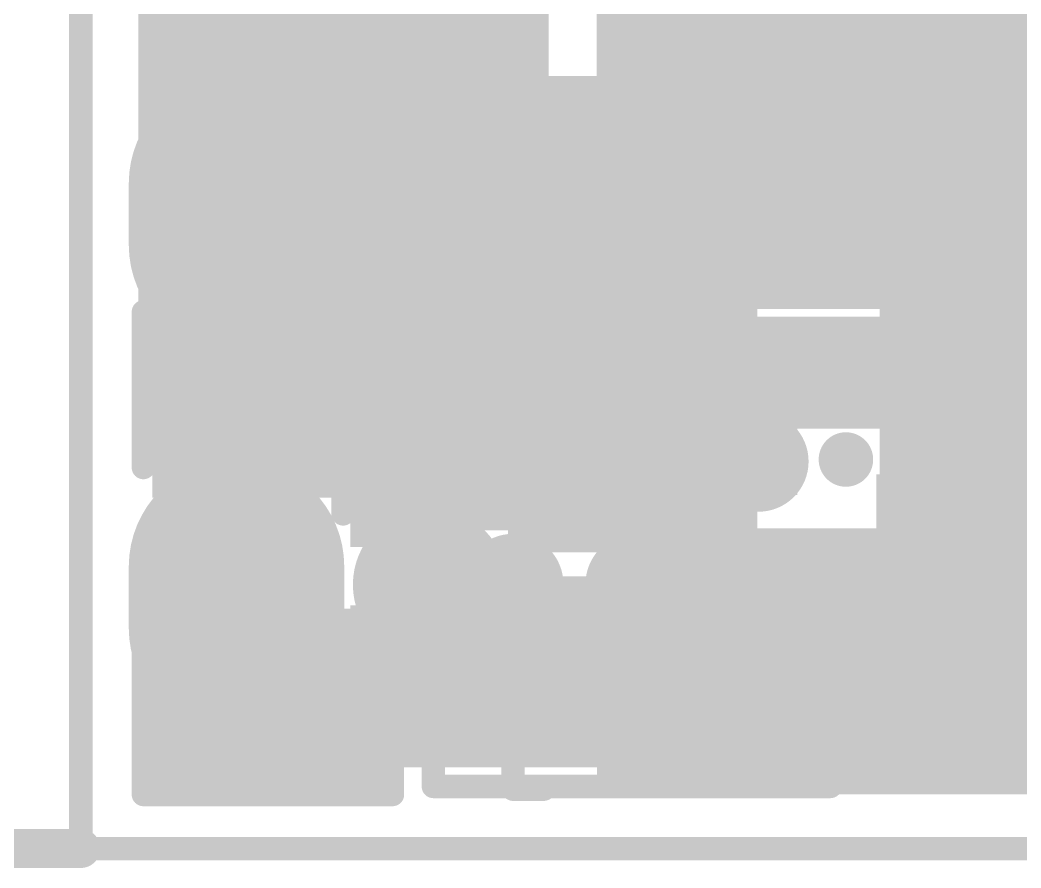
# Model space of a CAD drawing. Header units: millimetres. Extents: x -1.53 to 3.03, y -0.09 to 2.17.
# Drawn here: x -0.0078 to 0.1208, y -0.0025 to 0.1064 of the extents above; entities that cross this region are included whole.
import ezdxf

# ---------------------------------------------------------------- set-up
doc = ezdxf.new("R2010")
doc.units = ezdxf.units.MM
doc.header["$MEASUREMENT"] = 0
for name, color, linetype in [('BottomLayer', 5, 'Continuous'), ('BottomOverlay', 54, 'Continuous'), ('BottomPaste', 16, 'Continuous'), ('BottomSolder', 6, 'Continuous'), ('Mechanical1', 6, 'Continuous'), ('Mechanical2', 216, 'Continuous'), ('TopLayer', 1, 'Continuous'), ('TopOverlay', 2, 'Continuous'), ('TopPaste', 8, 'Continuous'), ('TopSolder', 216, 'Continuous'), ('ViaHoleLayer', 16, 'Continuous')]:
    doc.layers.add(name, color=color, linetype=linetype)

# ---------------------------------------------------------------- blocks, each defined once
blk = doc.blocks.new('14_LGA__2_5_3__7')
at = {"layer": 'TopLayer'}
for points in [[(-0.02657475, 0.02381895), (-0.02657475, 0.04783465), (-0.01279525, 0.04783465), (-0.01279525, 0.02381895)], [(-0.006889749999999997, 0.02381895), (-0.006889750000000003, 0.04783465), (0.006889749999999997, 0.04783465), (0.006889750000000003, 0.02381895)], [(0.01279525, 0.02381895), (0.01279525, 0.04783465), (0.02657475, 0.04783465), (0.02657475, 0.02381895)], [(-0.03366145, 0.02263785), (-0.05767715, 0.02263785), (-0.05767715, 0.03641735), (-0.03366145, 0.03641735)], [(0.05767715, 0.02263785), (0.03366145, 0.02263785), (0.03366145, 0.03641735), (0.05767715, 0.03641735)], [(-0.03366145, 0.002952750000000001), (-0.05767715, 0.002952749999999998), (-0.05767715, 0.01673225), (-0.03366145, 0.01673225)], [(0.05767715, 0.002952750000000001), (0.03366145, 0.002952749999999998), (0.03366145, 0.01673225), (0.05767715, 0.01673225)], [(-0.03366145, -0.01673225), (-0.05767715, -0.01673225), (-0.05767715, -0.002952750000000001), (-0.03366145, -0.002952749999999998)], [(0.05767715, -0.01673225), (0.03366145, -0.01673225), (0.03366145, -0.002952750000000001), (0.05767715, -0.002952749999999998)], [(-0.03366145, -0.03641735), (-0.05767715, -0.03641735), (-0.05767715, -0.02263785), (-0.03366145, -0.02263785)], [(0.05767715, -0.03641735), (0.03366145, -0.03641735), (0.03366145, -0.02263785), (0.05767715, -0.02263785)], [(-0.02657475, -0.04783465), (-0.02657475, -0.02381895), (-0.01279525, -0.02381895), (-0.01279525, -0.04783465)], [(-0.006889749999999997, -0.04783465), (-0.006889750000000003, -0.02381895), (0.006889749999999997, -0.02381895), (0.006889750000000003, -0.04783465)], [(0.01279525, -0.04783465), (0.01279525, -0.02381895), (0.02657475, -0.02381895), (0.02657475, -0.04783465)]]:
    blk.add_hatch(color=1, dxfattribs=at).paths.add_polyline_path(points)
at = {"layer": 'TopPaste'}
for points in [[(-0.02657475, 0.02381895), (-0.02657475, 0.04783465), (-0.01279525, 0.04783465), (-0.01279525, 0.02381895)], [(-0.006889749999999997, 0.02381895), (-0.006889750000000003, 0.04783465), (0.006889749999999997, 0.04783465), (0.006889750000000003, 0.02381895)], [(0.01279525, 0.02381895), (0.01279525, 0.04783465), (0.02657475, 0.04783465), (0.02657475, 0.02381895)], [(-0.03366145, 0.02263785), (-0.05767715, 0.02263785), (-0.05767715, 0.03641735), (-0.03366145, 0.03641735)], [(0.05767715, 0.02263785), (0.03366145, 0.02263785), (0.03366145, 0.03641735), (0.05767715, 0.03641735)], [(-0.03366145, 0.002952750000000001), (-0.05767715, 0.002952749999999998), (-0.05767715, 0.01673225), (-0.03366145, 0.01673225)], [(0.05767715, 0.002952750000000001), (0.03366145, 0.002952749999999998), (0.03366145, 0.01673225), (0.05767715, 0.01673225)], [(-0.03366145, -0.01673225), (-0.05767715, -0.01673225), (-0.05767715, -0.002952750000000001), (-0.03366145, -0.002952749999999998)], [(0.05767715, -0.01673225), (0.03366145, -0.01673225), (0.03366145, -0.002952750000000001), (0.05767715, -0.002952749999999998)], [(-0.03366145, -0.03641735), (-0.05767715, -0.03641735), (-0.05767715, -0.02263785), (-0.03366145, -0.02263785)], [(0.05767715, -0.03641735), (0.03366145, -0.03641735), (0.03366145, -0.02263785), (0.05767715, -0.02263785)], [(-0.02657475, -0.04783465), (-0.02657475, -0.02381895), (-0.01279525, -0.02381895), (-0.01279525, -0.04783465)], [(-0.006889749999999997, -0.04783465), (-0.006889750000000003, -0.02381895), (0.006889749999999997, -0.02381895), (0.006889750000000003, -0.04783465)], [(0.01279525, -0.04783465), (0.01279525, -0.02381895), (0.02657475, -0.02381895), (0.02657475, -0.04783465)]]:
    blk.add_hatch(color=8, dxfattribs=at).paths.add_polyline_path(points)
at = {"layer": 'TopSolder'}
for points in [[(-0.03057475, 0.01981895), (-0.03057475, 0.05183465), (-0.008795250000000003, 0.05183465), (-0.008795249999999998, 0.01981895)], [(-0.01088975, 0.01981895), (-0.01088975, 0.05183465), (0.01088975, 0.05183465), (0.01088975, 0.01981895)], [(0.008795250000000003, 0.01981895), (0.008795249999999998, 0.05183465), (0.03057475, 0.05183465), (0.03057475, 0.01981895)], [(-0.02966145, 0.01863785), (-0.06167715, 0.01863785), (-0.06167715, 0.04041735), (-0.02966145, 0.04041735)], [(0.06167715, 0.01863785), (0.02966145, 0.01863785), (0.02966145, 0.04041735), (0.06167715, 0.04041735)], [(-0.02966145, -0.001047249999999998), (-0.06167715, -0.001047250000000002), (-0.06167715, 0.02073225), (-0.02966145, 0.02073225)], [(0.06167715, -0.001047249999999998), (0.02966145, -0.001047250000000002), (0.02966145, 0.02073225), (0.06167715, 0.02073225)], [(-0.02966145, -0.02073225), (-0.06167715, -0.02073225), (-0.06167715, 0.001047249999999998), (-0.02966145, 0.001047250000000002)], [(0.06167715, -0.02073225), (0.02966145, -0.02073225), (0.02966145, 0.001047249999999998), (0.06167715, 0.001047250000000002)], [(-0.02966145, -0.04041735), (-0.06167715, -0.04041735), (-0.06167715, -0.01863785), (-0.02966145, -0.01863785)], [(0.06167715, -0.04041735), (0.02966145, -0.04041735), (0.02966145, -0.01863785), (0.06167715, -0.01863785)], [(-0.03057475, -0.05183465), (-0.03057475, -0.01981895), (-0.008795250000000003, -0.01981895), (-0.008795249999999998, -0.05183465)], [(-0.01088975, -0.05183465), (-0.01088975, -0.01981895), (0.01088975, -0.01981895), (0.01088975, -0.05183465)], [(0.008795250000000003, -0.05183465), (0.008795249999999998, -0.01981895), (0.03057475, -0.01981895), (0.03057475, -0.05183465)]]:
    blk.add_hatch(color=216, dxfattribs=at).paths.add_polyline_path(points)
at = {"layer": 'TopOverlay', "const_width": 0.003}
for points in [[(-0.0610236, 0.0472441), (-0.0610236, 0.0511811)], [(-0.0374016, 0.0511811), (-0.0610236, 0.0511811)], [(0.0610236, 0.0511811), (0.0374016, 0.0511811)], [(0.0610236, 0.0472441), (0.0610236, 0.0511811)], [(-0.0610236, -0.0511811), (-0.0610236, -0.0472441)], [(0.0610236, -0.0511811), (0.0610236, -0.0472441)], [(-0.0374016, -0.0511811), (-0.0610236, -0.0511811)], [(0.0610236, -0.0511811), (0.0374016, -0.0511811)]]:
    blk.add_lwpolyline(points, dxfattribs=at)
at = {"layer": 'TopOverlay', "const_width": 0.0015}
for points in [[(-0.0617736, 0.0511811, 1), (-0.0602736, 0.0511811, 1)], [(-0.0617736, 0.0511811, 1), (-0.0602736, 0.0511811, 1)], [(-0.0381516, 0.0511811, 1), (-0.0366516, 0.0511811, 1)], [(0.0366516, 0.0511811, 1), (0.0381516, 0.0511811, 1)], [(0.0602736, 0.0511811, 1), (0.0617736, 0.0511811, 1)], [(0.0602736, 0.0511811, 1), (0.0617736, 0.0511811, 1)], [(-0.0617736, 0.0472441, 1), (-0.0602736, 0.0472441, 1)], [(0.0602736, 0.0472441, 1), (0.0617736, 0.0472441, 1)], [(-0.0617736, -0.0472441, 1), (-0.0602736, -0.0472441, 1)], [(0.0602736, -0.0472441, 1), (0.0617736, -0.0472441, 1)], [(-0.0617736, -0.0511811, 1), (-0.0602736, -0.0511811, 1)], [(-0.0617736, -0.0511811, 1), (-0.0602736, -0.0511811, 1)], [(-0.0381516, -0.0511811, 1), (-0.0366516, -0.0511811, 1)], [(0.0366516, -0.0511811, 1), (0.0381516, -0.0511811, 1)], [(0.0602736, -0.0511811, 1), (0.0617736, -0.0511811, 1)], [(0.0602736, -0.0511811, 1), (0.0617736, -0.0511811, 1)]]:
    blk.add_lwpolyline(points, format="xyb", close=True, dxfattribs=at)
blk = doc.blocks.new('WLCSP_9__1_22_1_22__B_13')
at = {"layer": 'BottomLayer'}
h = blk.add_hatch(color=5, dxfattribs=at)
edge = h.paths.add_edge_path()
edge.add_arc((-0.015748, 0.015748), 0.0042913, 0, 360)
h = blk.add_hatch(color=5, dxfattribs=at)
edge = h.paths.add_edge_path()
edge.add_arc((0, 0.015748), 0.0042913, 0, 360)
h = blk.add_hatch(color=5, dxfattribs=at)
edge = h.paths.add_edge_path()
edge.add_arc((0.0157481, 0.015748), 0.0042913, 0, 360)
h = blk.add_hatch(color=5, dxfattribs=at)
edge = h.paths.add_edge_path()
edge.add_arc((-0.015748, -1e-07), 0.0042913, 0, 360)
h = blk.add_hatch(color=5, dxfattribs=at)
edge = h.paths.add_edge_path()
edge.add_arc((0, -1e-07), 0.0042913, 0, 360)
h = blk.add_hatch(color=5, dxfattribs=at)
edge = h.paths.add_edge_path()
edge.add_arc((0.0157481, -1e-07), 0.0042913, 0, 360)
h = blk.add_hatch(color=5, dxfattribs=at)
edge = h.paths.add_edge_path()
edge.add_arc((-0.015748, -0.0157481), 0.0042913, 0, 360)
h = blk.add_hatch(color=5, dxfattribs=at)
edge = h.paths.add_edge_path()
edge.add_arc((0, -0.0157481), 0.0042913, 0, 360)
h = blk.add_hatch(color=5, dxfattribs=at)
edge = h.paths.add_edge_path()
edge.add_arc((0.0157481, -0.0157481), 0.0042913, 0, 360)
at = {"layer": 'BottomPaste'}
h = blk.add_hatch(color=16, dxfattribs=at)
edge = h.paths.add_edge_path()
edge.add_arc((-0.015748, 0.015748), 0.0042913, 0, 360)
h = blk.add_hatch(color=16, dxfattribs=at)
edge = h.paths.add_edge_path()
edge.add_arc((0, 0.015748), 0.0042913, 0, 360)
h = blk.add_hatch(color=16, dxfattribs=at)
edge = h.paths.add_edge_path()
edge.add_arc((0.0157481, 0.015748), 0.0042913, 0, 360)
h = blk.add_hatch(color=16, dxfattribs=at)
edge = h.paths.add_edge_path()
edge.add_arc((-0.015748, -1e-07), 0.0042913, 0, 360)
h = blk.add_hatch(color=16, dxfattribs=at)
edge = h.paths.add_edge_path()
edge.add_arc((0, -1e-07), 0.0042913, 0, 360)
h = blk.add_hatch(color=16, dxfattribs=at)
edge = h.paths.add_edge_path()
edge.add_arc((0.0157481, -1e-07), 0.0042913, 0, 360)
h = blk.add_hatch(color=16, dxfattribs=at)
edge = h.paths.add_edge_path()
edge.add_arc((-0.015748, -0.0157481), 0.0042913, 0, 360)
h = blk.add_hatch(color=16, dxfattribs=at)
edge = h.paths.add_edge_path()
edge.add_arc((0, -0.0157481), 0.0042913, 0, 360)
h = blk.add_hatch(color=16, dxfattribs=at)
edge = h.paths.add_edge_path()
edge.add_arc((0.0157481, -0.0157481), 0.0042913, 0, 360)
at = {"layer": 'BottomSolder'}
h = blk.add_hatch(color=6, dxfattribs=at)
edge = h.paths.add_edge_path()
edge.add_arc((-0.015748, 0.015748), 0.0064567, 0, 360)
h = blk.add_hatch(color=6, dxfattribs=at)
edge = h.paths.add_edge_path()
edge.add_arc((0, 0.015748), 0.0064567, 0, 360)
h = blk.add_hatch(color=6, dxfattribs=at)
edge = h.paths.add_edge_path()
edge.add_arc((0.0157481, 0.015748), 0.0064567, 0, 360)
h = blk.add_hatch(color=6, dxfattribs=at)
edge = h.paths.add_edge_path()
edge.add_arc((-0.015748, -1e-07), 0.0064567, 0, 360)
h = blk.add_hatch(color=6, dxfattribs=at)
edge = h.paths.add_edge_path()
edge.add_arc((0, -1e-07), 0.0064567, 0, 360)
h = blk.add_hatch(color=6, dxfattribs=at)
edge = h.paths.add_edge_path()
edge.add_arc((0.0157481, -1e-07), 0.0064567, 0, 360)
h = blk.add_hatch(color=6, dxfattribs=at)
edge = h.paths.add_edge_path()
edge.add_arc((-0.015748, -0.0157481), 0.0064567, 0, 360)
h = blk.add_hatch(color=6, dxfattribs=at)
edge = h.paths.add_edge_path()
edge.add_arc((0, -0.0157481), 0.0064567, 0, 360)
h = blk.add_hatch(color=6, dxfattribs=at)
edge = h.paths.add_edge_path()
edge.add_arc((0.0157481, -0.0157481), 0.0064567, 0, 360)
at = {"layer": 'BottomOverlay', "const_width": 0.003}
for points in [[(0.026, 0.026), (-0.025, 0.026)], [(-0.025, 0.026), (-0.025, -0.002)], [(0.026, 0.026), (0.026, -0.026)], [(0.026, -0.026), (-0.025, -0.026)]]:
    blk.add_lwpolyline(points, dxfattribs=at)
at = {"layer": 'BottomOverlay'}
for points, const_width in [([(-0.02575, 0.026, 1), (-0.02425, 0.026, 1)], 0.0015), ([(-0.02575, 0.026, 1), (-0.02425, 0.026, 1)], 0.0015), ([(0.02525, 0.026, 1), (0.02675, 0.026, 1)], 0.0015), ([(0.02525, 0.026, 1), (0.02675, 0.026, 1)], 0.0015), ([(-0.02575, -0.002, 1), (-0.02425, -0.002, 1)], 0.0015), ([(-0.026, -0.016, 1), (-0.028, -0.016, 1)], 0.005), ([(-0.02925, -0.016, 1), (-0.02675, -0.016, 1)], 0.0025), ([(-0.02725, -0.016, 1), (-0.02475, -0.016, 1)], 0.0025), ([(-0.02575, -0.026, 1), (-0.02425, -0.026, 1)], 0.0015), ([(0.02525, -0.026, 1), (0.02675, -0.026, 1)], 0.0015), ([(0.02525, -0.026, 1), (0.02675, -0.026, 1)], 0.0015)]:
    blk.add_lwpolyline(points, format="xyb", close=True, dxfattribs=dict(at, const_width=const_width))
blk = doc.blocks.new('IND_0806_B_29')
at = {"layer": 'BottomLayer'}
for points in [[(-0.05216535, 0.03385825), (-0.01279525, 0.03385825), (-0.01279525, -0.03385825), (-0.05216535, -0.03385825)], [(0.01279525, 0.03385825), (0.05216535, 0.03385825), (0.05216535, -0.03385825), (0.01279525, -0.03385825)]]:
    blk.add_hatch(color=5, dxfattribs=at).paths.add_polyline_path(points)
at = {"layer": 'BottomPaste'}
for points in [[(-0.05216535, 0.03385825), (-0.01279525, 0.03385825), (-0.01279525, -0.03385825), (-0.05216535, -0.03385825)], [(0.01279525, 0.03385825), (0.05216535, 0.03385825), (0.05216535, -0.03385825), (0.01279525, -0.03385825)]]:
    blk.add_hatch(color=16, dxfattribs=at).paths.add_polyline_path(points)
at = {"layer": 'BottomSolder'}
for points in [[(-0.05616535, 0.03785825), (-0.00879525, 0.03785825), (-0.00879525, -0.03785825), (-0.05616535, -0.03785825)], [(0.00879525, 0.03785825), (0.05616535, 0.03785825), (0.05616535, -0.03785825), (0.00879525, -0.03785825)]]:
    blk.add_hatch(color=6, dxfattribs=at).paths.add_polyline_path(points)
at = {"layer": 'BottomOverlay', "const_width": 0.003}
for points in [[(0.006, 0.034), (-0.005, 0.034)], [(0.006, -0.034), (-0.005, -0.034)]]:
    blk.add_lwpolyline(points, dxfattribs=at)
at = {"layer": 'BottomOverlay', "const_width": 0.0015}
for points in [[(-0.00575, 0.034, 1), (-0.00425, 0.034, 1)], [(0.00525, 0.034, 1), (0.00675, 0.034, 1)], [(-0.00575, -0.034, 1), (-0.00425, -0.034, 1)], [(0.00525, -0.034, 1), (0.00675, -0.034, 1)]]:
    blk.add_lwpolyline(points, format="xyb", close=True, dxfattribs=at)
blk = doc.blocks.new('S______P____0_5___D___32')
at = {"layer": 'TopLayer'}
h = blk.add_hatch(color=1, dxfattribs=at)
edge = h.paths.add_edge_path()
edge.add_arc((0.09448825, 0), 0.0098425, 90, 270)
edge.add_line((0.09448825, -0.0098425), (0.10236235, -0.0098425))
edge.add_arc((0.10236235, 0), 0.0098425, 270, 450)
edge.add_line((0.10236235, 0.0098425), (0.09448825, 0.0098425))
h = blk.add_hatch(color=1, dxfattribs=at)
edge = h.paths.add_edge_path()
edge.add_arc((0.14370085, 0), 0.0098425, 90, 270)
edge.add_line((0.14370085, -0.0098425), (0.15157495, -0.0098425))
edge.add_arc((0.15157495, 0), 0.0098425, 270, 450)
edge.add_line((0.15157495, 0.0098425), (0.14370085, 0.0098425))
at = {"layer": 'TopPaste'}
h = blk.add_hatch(color=8, dxfattribs=at)
edge = h.paths.add_edge_path()
edge.add_arc((0.09448825, 0), 0.0098425, 90, 270)
edge.add_line((0.09448825, -0.0098425), (0.10236235, -0.0098425))
edge.add_arc((0.10236235, 0), 0.0098425, 270, 450)
edge.add_line((0.10236235, 0.0098425), (0.09448825, 0.0098425))
h = blk.add_hatch(color=8, dxfattribs=at)
edge = h.paths.add_edge_path()
edge.add_arc((0.14370085, 0), 0.0098425, 90, 270)
edge.add_line((0.14370085, -0.0098425), (0.15157495, -0.0098425))
edge.add_arc((0.15157495, 0), 0.0098425, 270, 450)
edge.add_line((0.15157495, 0.0098425), (0.14370085, 0.0098425))
at = {"layer": 'TopSolder'}
h = blk.add_hatch(color=216, dxfattribs=at)
edge = h.paths.add_edge_path()
edge.add_arc((0.09448825, 0), 0.0138425, 90, 270)
edge.add_line((0.09448825, -0.0138425), (0.10236235, -0.0138425))
edge.add_arc((0.10236235, 0), 0.0138425, 270, 450)
edge.add_line((0.10236235, 0.0138425), (0.09448825, 0.0138425))
h = blk.add_hatch(color=216, dxfattribs=at)
edge = h.paths.add_edge_path()
edge.add_arc((0.14370085, 0), 0.0138425, 90, 270)
edge.add_line((0.14370085, -0.0138425), (0.15157495, -0.0138425))
edge.add_arc((0.15157495, 0), 0.0138425, 270, 450)
edge.add_line((0.15157495, 0.0138425), (0.14370085, 0.0138425))
blk = doc.blocks.new('CAP_0201_35')
at = {"layer": 'TopLayer'}
for points in [[(-0.0177165, 0.0059055), (-0.0059055, 0.0059055), (-0.0059055, -0.0059055), (-0.0177165, -0.0059055)], [(0.0059055, 0.0059055), (0.0177165, 0.0059055), (0.0177165, -0.0059055), (0.0059055, -0.0059055)]]:
    blk.add_hatch(color=1, dxfattribs=at).paths.add_polyline_path(points)
at = {"layer": 'TopPaste'}
for points in [[(-0.0177165, 0.0059055), (-0.0059055, 0.0059055), (-0.0059055, -0.0059055), (-0.0177165, -0.0059055)], [(0.0059055, 0.0059055), (0.0177165, 0.0059055), (0.0177165, -0.0059055), (0.0059055, -0.0059055)]]:
    blk.add_hatch(color=8, dxfattribs=at).paths.add_polyline_path(points)
at = {"layer": 'TopSolder'}
for points in [[(-0.0198819, 0.0080709), (-0.0037401, 0.0080709), (-0.0037401, -0.0080709), (-0.0198819, -0.0080709)], [(0.0037401, 0.0080709), (0.0198819, 0.0080709), (0.0198819, -0.0080709), (0.0037401, -0.0080709)]]:
    blk.add_hatch(color=216, dxfattribs=at).paths.add_polyline_path(points)
at = {"layer": 'TopOverlay', "const_width": 0.003}
for points in [[(-0.021, -0.009), (-0.021, 0.009)], [(-0.008, 0.009), (-0.021, 0.009)], [(0.021, 0.009), (0.008, 0.009)], [(0.021, -0.009), (0.021, 0.009)], [(-0.008, -0.009), (-0.021, -0.009)], [(0.021, -0.009), (0.008, -0.009)]]:
    blk.add_lwpolyline(points, dxfattribs=at)
at = {"layer": 'TopOverlay', "const_width": 0.0015}
for points in [[(-0.02175, 0.009, 1), (-0.02025, 0.009, 1)], [(-0.02175, 0.009, 1), (-0.02025, 0.009, 1)], [(-0.00875, 0.009, 1), (-0.00725, 0.009, 1)], [(0.00725, 0.009, 1), (0.00875, 0.009, 1)], [(0.02025, 0.009, 1), (0.02175, 0.009, 1)], [(0.02025, 0.009, 1), (0.02175, 0.009, 1)], [(-0.02175, -0.009, 1), (-0.02025, -0.009, 1)], [(-0.02175, -0.009, 1), (-0.02025, -0.009, 1)], [(-0.00875, -0.009, 1), (-0.00725, -0.009, 1)], [(0.00725, -0.009, 1), (0.00875, -0.009, 1)], [(0.02025, -0.009, 1), (0.02175, -0.009, 1)], [(0.02025, -0.009, 1), (0.02175, -0.009, 1)]]:
    blk.add_lwpolyline(points, format="xyb", close=True, dxfattribs=at)
blk = doc.blocks.new('CAP_0201_38')
at = {"layer": 'TopLayer'}
for points in [[(-0.0177165, 0.0059055), (-0.0059055, 0.0059055), (-0.0059055, -0.0059055), (-0.0177165, -0.0059055)], [(0.0059055, 0.0059055), (0.0177165, 0.0059055), (0.0177165, -0.0059055), (0.0059055, -0.0059055)]]:
    blk.add_hatch(color=1, dxfattribs=at).paths.add_polyline_path(points)
at = {"layer": 'TopPaste'}
for points in [[(-0.0177165, 0.0059055), (-0.0059055, 0.0059055), (-0.0059055, -0.0059055), (-0.0177165, -0.0059055)], [(0.0059055, 0.0059055), (0.0177165, 0.0059055), (0.0177165, -0.0059055), (0.0059055, -0.0059055)]]:
    blk.add_hatch(color=8, dxfattribs=at).paths.add_polyline_path(points)
at = {"layer": 'TopSolder'}
for points in [[(-0.0198819, 0.0080709), (-0.0037401, 0.0080709), (-0.0037401, -0.0080709), (-0.0198819, -0.0080709)], [(0.0037401, 0.0080709), (0.0198819, 0.0080709), (0.0198819, -0.0080709), (0.0037401, -0.0080709)]]:
    blk.add_hatch(color=216, dxfattribs=at).paths.add_polyline_path(points)
at = {"layer": 'TopOverlay', "const_width": 0.003}
for points in [[(-0.021, 0.009), (-0.021, -0.009)], [(-0.021, 0.009), (-0.008, 0.009)], [(0.008, 0.009), (0.021, 0.009)], [(0.021, 0.009), (0.021, -0.009)], [(-0.021, -0.009), (-0.008, -0.009)], [(0.008, -0.009), (0.021, -0.009)]]:
    blk.add_lwpolyline(points, dxfattribs=at)
at = {"layer": 'TopOverlay', "const_width": 0.0015}
for points in [[(-0.02175, 0.009, 1), (-0.02025, 0.009, 1)], [(-0.02175, 0.009, 1), (-0.02025, 0.009, 1)], [(-0.00875, 0.009, 1), (-0.00725, 0.009, 1)], [(0.00725, 0.009, 1), (0.00875, 0.009, 1)], [(0.02025, 0.009, 1), (0.02175, 0.009, 1)], [(0.02025, 0.009, 1), (0.02175, 0.009, 1)], [(-0.02175, -0.009, 1), (-0.02025, -0.009, 1)], [(-0.02175, -0.009, 1), (-0.02025, -0.009, 1)], [(-0.00875, -0.009, 1), (-0.00725, -0.009, 1)], [(0.00725, -0.009, 1), (0.00875, -0.009, 1)], [(0.02025, -0.009, 1), (0.02175, -0.009, 1)], [(0.02025, -0.009, 1), (0.02175, -0.009, 1)]]:
    blk.add_lwpolyline(points, format="xyb", close=True, dxfattribs=at)
blk = doc.blocks.new('C___0402_B_44')
at = {"layer": 'BottomLayer'}
for points in [[(-0.009500000000000001, 0.0125), (-0.009499999999999998, -0.0125), (-0.0275, -0.0125), (-0.0275, 0.0125)], [(0.0275, 0.0125), (0.0275, -0.0125), (0.009500000000000001, -0.0125), (0.009499999999999998, 0.0125)]]:
    blk.add_hatch(color=5, dxfattribs=at).paths.add_polyline_path(points)
at = {"layer": 'BottomPaste'}
for points in [[(-0.009500000000000001, 0.0125), (-0.009499999999999998, -0.0125), (-0.0275, -0.0125), (-0.0275, 0.0125)], [(0.0275, 0.0125), (0.0275, -0.0125), (0.009500000000000001, -0.0125), (0.009499999999999998, 0.0125)]]:
    blk.add_hatch(color=16, dxfattribs=at).paths.add_polyline_path(points)
at = {"layer": 'BottomSolder'}
for points in [[(-0.007137800000000001, 0.0148622), (-0.007137799999999999, -0.0148622), (-0.0298622, -0.0148622), (-0.0298622, 0.0148622)], [(0.0298622, 0.0148622), (0.0298622, -0.0148622), (0.007137800000000001, -0.0148622), (0.007137799999999999, 0.0148622)]]:
    blk.add_hatch(color=6, dxfattribs=at).paths.add_polyline_path(points)
at = {"layer": 'BottomOverlay', "const_width": 0.003}
for points in [[(-0.031, 0.016), (-0.011, 0.016)], [(-0.031, 0.016), (-0.031, -0.016)], [(0.011, 0.016), (0.031, 0.016)], [(0.031, 0.016), (0.031, -0.016)], [(-0.031, -0.016), (-0.011, -0.016)], [(0.011, -0.016), (0.031, -0.016)]]:
    blk.add_lwpolyline(points, dxfattribs=at)
at = {"layer": 'BottomOverlay', "const_width": 0.0015}
for points in [[(-0.03175, 0.016, 1), (-0.03025, 0.016, 1)], [(-0.03175, 0.016, 1), (-0.03025, 0.016, 1)], [(-0.01175, 0.016, 1), (-0.01025, 0.016, 1)], [(0.01025, 0.016, 1), (0.01175, 0.016, 1)], [(0.03025, 0.016, 1), (0.03175, 0.016, 1)], [(0.03025, 0.016, 1), (0.03175, 0.016, 1)], [(-0.03175, -0.016, 1), (-0.03025, -0.016, 1)], [(-0.03175, -0.016, 1), (-0.03025, -0.016, 1)], [(-0.01175, -0.016, 1), (-0.01025, -0.016, 1)], [(0.01025, -0.016, 1), (0.01175, -0.016, 1)], [(0.03025, -0.016, 1), (0.03175, -0.016, 1)], [(0.03025, -0.016, 1), (0.03175, -0.016, 1)]]:
    blk.add_lwpolyline(points, format="xyb", close=True, dxfattribs=at)

msp = doc.modelspace()

# ---------------------------------------------------------------- hatches: boundary and pattern name
at = {"layer": 'BottomLayer'}
for points in [[(0.0336907, 0.0453207), (0.0601105, 0.0453207), (0.0601105, 0.1410005), (0.0336907, 0.1410005)], [(0.0662839, 0.0732839), (0.1203157, 0.0732839), (0.1203157, 0.1410005), (0.0662839, 0.1410005)], [(0.0113735, 0.0454226), (0.0365353, 0.0454226), (0.0365353, 0.0814808), (0.0113735, 0.0814808)], [(0.0662839, 0.0454226), (0.0920505, 0.0454226), (0.0920505, 0.068313), (0.0662839, 0.068313)], [(0.0743215, 0.0539315), (0.1640095, 0.0539315), (0.1640095, 0.0683131), (0.0743215, 0.0683131)], [(0.0115353, 0.0454226), (0.0555389, 0.0454226), (0.0555389, 0.0540054), (0.0115353, 0.0540054)], [(0.071287, 0.0454226), (0.087035, 0.0454226), (0.087035, 0.0540054), (0.071287, 0.0540054)], [(0.1021831, 0.0264315), (0.1252371, 0.0264315), (0.1252371, 0.0480515), (0.1021831, 0.0480515)], [(0.0662839, 0.0264315), (0.1252371, 0.0264315), (0.1252371, 0.0411215), (0.0662839, 0.0411215)], [(0.071287, 0.0296746), (0.087035, 0.0296746), (0.087035, 0.0382574), (0.071287, 0.0382574)], [(0.0141281, 0.0104315), (0.0258933, 0.0104315), (0.0258933, 0.0322681), (0.0141281, 0.0322681)], [(0.0115353, 0.0104315), (0.1832363, 0.0104315), (0.1832363, 0.0225093), (0.0115353, 0.0225093)]]:
    msp.add_hatch(color=5, dxfattribs=at).paths.add_polyline_path(points)
h = msp.add_hatch(color=5, dxfattribs=at)
edge = h.paths.add_edge_path()
edge.add_arc((0.1137814, 0.0996875), 0.0059055, 0, 360)
h = msp.add_hatch(color=5, dxfattribs=at)
edge = h.paths.add_edge_path()
edge.add_arc((0.0390838, 0.0637006), 0.0059055, 0, 360)
h = msp.add_hatch(color=5, dxfattribs=at)
edge = h.paths.add_edge_path()
edge.add_arc((0.1134656, 0.0419994), 0.0059055, 0, 360)
h = msp.add_hatch(color=5, dxfattribs=at)
edge = h.paths.add_edge_path()
edge.add_arc((0.0448543, 0.0338811), 0.0059055, 0, 360)
h = msp.add_hatch(color=5, dxfattribs=at)
edge = h.paths.add_edge_path()
edge.add_arc((0.0200005, 0.0322682), 0.0059055, 0, 360)
at = {"layer": 'BottomSolder'}
h = msp.add_hatch(color=6, dxfattribs=at)
edge = h.paths.add_edge_path()
edge.add_arc((0.1137814, 0.1131422), 0.0099055, 0, 360)
h = msp.add_hatch(color=6, dxfattribs=at)
edge = h.paths.add_edge_path()
edge.add_arc((0.1137814, 0.0996875), 0.0099055, 0, 360)
h = msp.add_hatch(color=6, dxfattribs=at)
edge = h.paths.add_edge_path()
edge.add_arc((0.0390838, 0.0637006), 0.0099055, 0, 360)
h = msp.add_hatch(color=6, dxfattribs=at)
edge = h.paths.add_edge_path()
edge.add_arc((0.1134656, 0.0419994), 0.0099055, 0, 360)
h = msp.add_hatch(color=6, dxfattribs=at)
edge = h.paths.add_edge_path()
edge.add_arc((0.0448543, 0.0338811), 0.0099055, 0, 360)
h = msp.add_hatch(color=6, dxfattribs=at)
edge = h.paths.add_edge_path()
edge.add_arc((0.0200005, 0.0322682), 0.0099055, 0, 360)
at = {"layer": 'TopLayer'}
for points in [[(0.0367852, 0.0814165), (0.1062786, 0.0814165), (0.1062786, 0.0952131), (0.0367852, 0.0952131)], [(0.1026107, 0.0408824), (0.1244769, 0.0408824), (0.1244769, 0.095213), (0.1026107, 0.095213)], [(0.0367852, 0.0408824), (0.082894, 0.0408824), (0.082894, 0.075528), (0.0367852, 0.075528)], [(0.0417852, 0.0408824), (0.0535962, 0.0408824), (0.0535962, 0.0751422), (0.0417852, 0.0751422)], [(0.0130408, 0.0474769), (0.082894, 0.0474769), (0.082894, 0.0633785), (0.0130408, 0.0633785)], [(0.1077615, 0.0408824), (0.1595475, 0.0408824), (0.1595475, 0.0561372), (0.1077615, 0.0561372)], [(0.0130408, 0.0322682), (0.0266628, 0.0322682), (0.0266628, 0.0541372), (0.0130408, 0.0541372)], [(0.0367852, 0.0109611), (0.084075, 0.0109611), (0.084075, 0.0349769), (0.0367852, 0.0349769)]]:
    msp.add_hatch(color=1, dxfattribs=at).paths.add_polyline_path(points)
h = msp.add_hatch(color=1, dxfattribs=at)
edge = h.paths.add_edge_path()
edge.add_arc((0.0928782, 0.0883233), 0.0059055, 0, 360)
h = msp.add_hatch(color=1, dxfattribs=at)
edge = h.paths.add_edge_path()
edge.add_arc((0.0200005, 0.0814808), 0.0059055, 0, 360)
h = msp.add_hatch(color=1, dxfattribs=at)
edge = h.paths.add_edge_path()
edge.add_arc((0.0200005, 0.0322682), 0.0059055, 0, 360)
h = msp.add_hatch(color=1, dxfattribs=at)
edge = h.paths.add_edge_path()
edge.add_arc((0.0638781, 0.022748), 0.0059055, 0, 360)
at = {"layer": 'TopSolder'}
h = msp.add_hatch(color=216, dxfattribs=at)
edge = h.paths.add_edge_path()
edge.add_arc((0.0928782, 0.0883233), 0.0099055, 0, 360)
h = msp.add_hatch(color=216, dxfattribs=at)
edge = h.paths.add_edge_path()
edge.add_arc((0.0200005, 0.0814808), 0.0099055, 0, 360)
h = msp.add_hatch(color=216, dxfattribs=at)
edge = h.paths.add_edge_path()
edge.add_arc((0.0200005, 0.0322682), 0.0099055, 0, 360)
h = msp.add_hatch(color=216, dxfattribs=at)
edge = h.paths.add_edge_path()
edge.add_arc((0.0638781, 0.022748), 0.0099055, 0, 360)
at = {"layer": 'ViaHoleLayer'}
h = msp.add_hatch(color=16, dxfattribs=at)
edge = h.paths.add_edge_path()
edge.add_arc((0.1137814, 0.0996875), 0.0029527, 0, 360)
h = msp.add_hatch(color=16, dxfattribs=at)
edge = h.paths.add_edge_path()
edge.add_arc((0.0928782, 0.0883233), 0.0029527, 0, 360)
h = msp.add_hatch(color=16, dxfattribs=at)
edge = h.paths.add_edge_path()
edge.add_arc((0.0200005, 0.0814808), 0.0029527, 0, 360)
h = msp.add_hatch(color=16, dxfattribs=at)
edge = h.paths.add_edge_path()
edge.add_arc((0.0390838, 0.0637006), 0.0029527, 0, 360)
h = msp.add_hatch(color=16, dxfattribs=at)
edge = h.paths.add_edge_path()
edge.add_arc((0.1134656, 0.0419994), 0.0029527, 0, 360)
h = msp.add_hatch(color=16, dxfattribs=at)
edge = h.paths.add_edge_path()
edge.add_arc((0.0448543, 0.0338811), 0.0029527, 0, 360)
h = msp.add_hatch(color=16, dxfattribs=at)
edge = h.paths.add_edge_path()
edge.add_arc((0.0200005, 0.0322682), 0.0029527, 0, 360)
h = msp.add_hatch(color=16, dxfattribs=at)
edge = h.paths.add_edge_path()
edge.add_arc((0.0638781, 0.022748), 0.0029527, 0, 360)

# ---------------------------------------------------------------- linework, layer by layer
at = {"layer": 'BottomLayer'}
for points, const_width in [([(0.0438968, 0.0339236), (0.0554965, 0.0339236)], 0.006), ([(0.087035, 0.033966), (0.0870354, 0.0339656)], 0.006), ([(0.0870354, 0.0339656), (0.1030446, 0.0339656)], 0.006), ([(0.1030446, 0.0339656), (0.1030451, 0.0339651)], 0.006), ([(0.0200005, 0.0205093), (0.0200005, 0.0322682)], 0.004), ([(0.0200005, 0.0205093), (0.0210783, 0.0194315)], 0.004), ([(0.0210783, 0.0194315), (0.0240353, 0.0194315)], 0.004), ([(0.0220353, 0.0174315), (0.0357004, 0.0174315)], 0.004)]:
    msp.add_lwpolyline(points, dxfattribs=dict(at, const_width=const_width))
for points, const_width in [([(0.0423968, 0.0339236, 1), (0.0453968, 0.0339236, 1)], 0.003), ([(0.0539965, 0.0339236, 1), (0.0569965, 0.0339236, 1)], 0.003), ([(0.085535, 0.033966, 1), (0.088535, 0.033966, 1)], 0.003), ([(0.0855354, 0.0339656, 1), (0.0885354, 0.0339656, 1)], 0.003), ([(0.0855354, 0.0339656, 1), (0.0885354, 0.0339656, 1)], 0.003), ([(0.1015446, 0.0339656, 1), (0.1045446, 0.0339656, 1)], 0.003), ([(0.1015446, 0.0339656, 1), (0.1045446, 0.0339656, 1)], 0.003), ([(0.1015451, 0.0339651, 1), (0.1045451, 0.0339651, 1)], 0.003), ([(0.0190005, 0.0322682, 1), (0.0210005, 0.0322682, 1)], 0.002), ([(0.0190005, 0.0205093, 1), (0.0210005, 0.0205093, 1)], 0.002), ([(0.0190005, 0.0205093, 1), (0.0210005, 0.0205093, 1)], 0.002), ([(0.0200783, 0.0194315, 1), (0.0220783, 0.0194315, 1)], 0.002), ([(0.0200783, 0.0194315, 1), (0.0220783, 0.0194315, 1)], 0.002), ([(0.0230353, 0.0194315, 1), (0.0250353, 0.0194315, 1)], 0.002), ([(0.0210353, 0.0174315, 1), (0.0230353, 0.0174315, 1)], 0.002), ([(0.0347004, 0.0174315, 1), (0.0367004, 0.0174315, 1)], 0.002)]:
    msp.add_lwpolyline(points, format="xyb", close=True, dxfattribs=dict(at, const_width=const_width))
at = {"layer": 'Mechanical1', "const_width": 0.005}
msp.add_lwpolyline([(-0.2009995, 5e-07), (5e-07, 5e-07)], dxfattribs=at)
at = {"layer": 'Mechanical1', "const_width": 0.0025}
msp.add_lwpolyline([(-0.0012495, 5e-07, 1), (0.0012505, 5e-07, 1)], format="xyb", close=True, dxfattribs=at)
at = {"layer": 'Mechanical2', "const_width": 0.003}
for points in [[(5e-07, 5e-07), (5e-07, 0.3543312)], [(5e-07, 5e-07), (0.4724414, 5e-07)]]:
    msp.add_lwpolyline(points, dxfattribs=at)
at = {"layer": 'Mechanical2', "const_width": 0.0015}
msp.add_lwpolyline([(-0.0007495, 5e-07, 1), (0.0007505, 5e-07, 1)], format="xyb", close=True, dxfattribs=at)
msp.add_lwpolyline([(-0.0007495, 5e-07, 1), (0.0007505, 5e-07, 1)], format="xyb", close=True, dxfattribs=at)
at = {"layer": 'TopOverlay', "const_width": 0.005}
msp.add_lwpolyline([(0.0130353, 0.0154315), (0.0280353, 0.0154315)], dxfattribs=at)
at = {"layer": 'TopOverlay', "const_width": 0.0025}
for points in [[(0.0117853, 0.0154315, 1), (0.0142853, 0.0154315, 1)], [(0.0267853, 0.0154315, 1), (0.0292853, 0.0154315, 1)]]:
    msp.add_lwpolyline(points, format="xyb", close=True, dxfattribs=at)

# ---------------------------------------------------------------- block references
for name, p, rotation in [('S______P____0_5___D___32', (0.0200005, 0.1799061), 270), ('IND_0806_B_29', (0.0635389, 0.1071422), 180), ('14_LGA__2_5_3__7', (0.1067129, 0.0686383), 270), ('CAP_0201_38', (0.0426907, 0.0811896), 90), ('C___0402_B_44', (0.0240353, 0.0379315), 90), ('WLCSP_9__1_22_1_22__B_13', (0.071287, 0.0339659), 180), ('CAP_0201_35', (0.0426907, 0.0349769), 270)]:
    msp.add_blockref(name, p, dxfattribs=dict(rotation=rotation))

doc.saveas('drawing.dxf')
